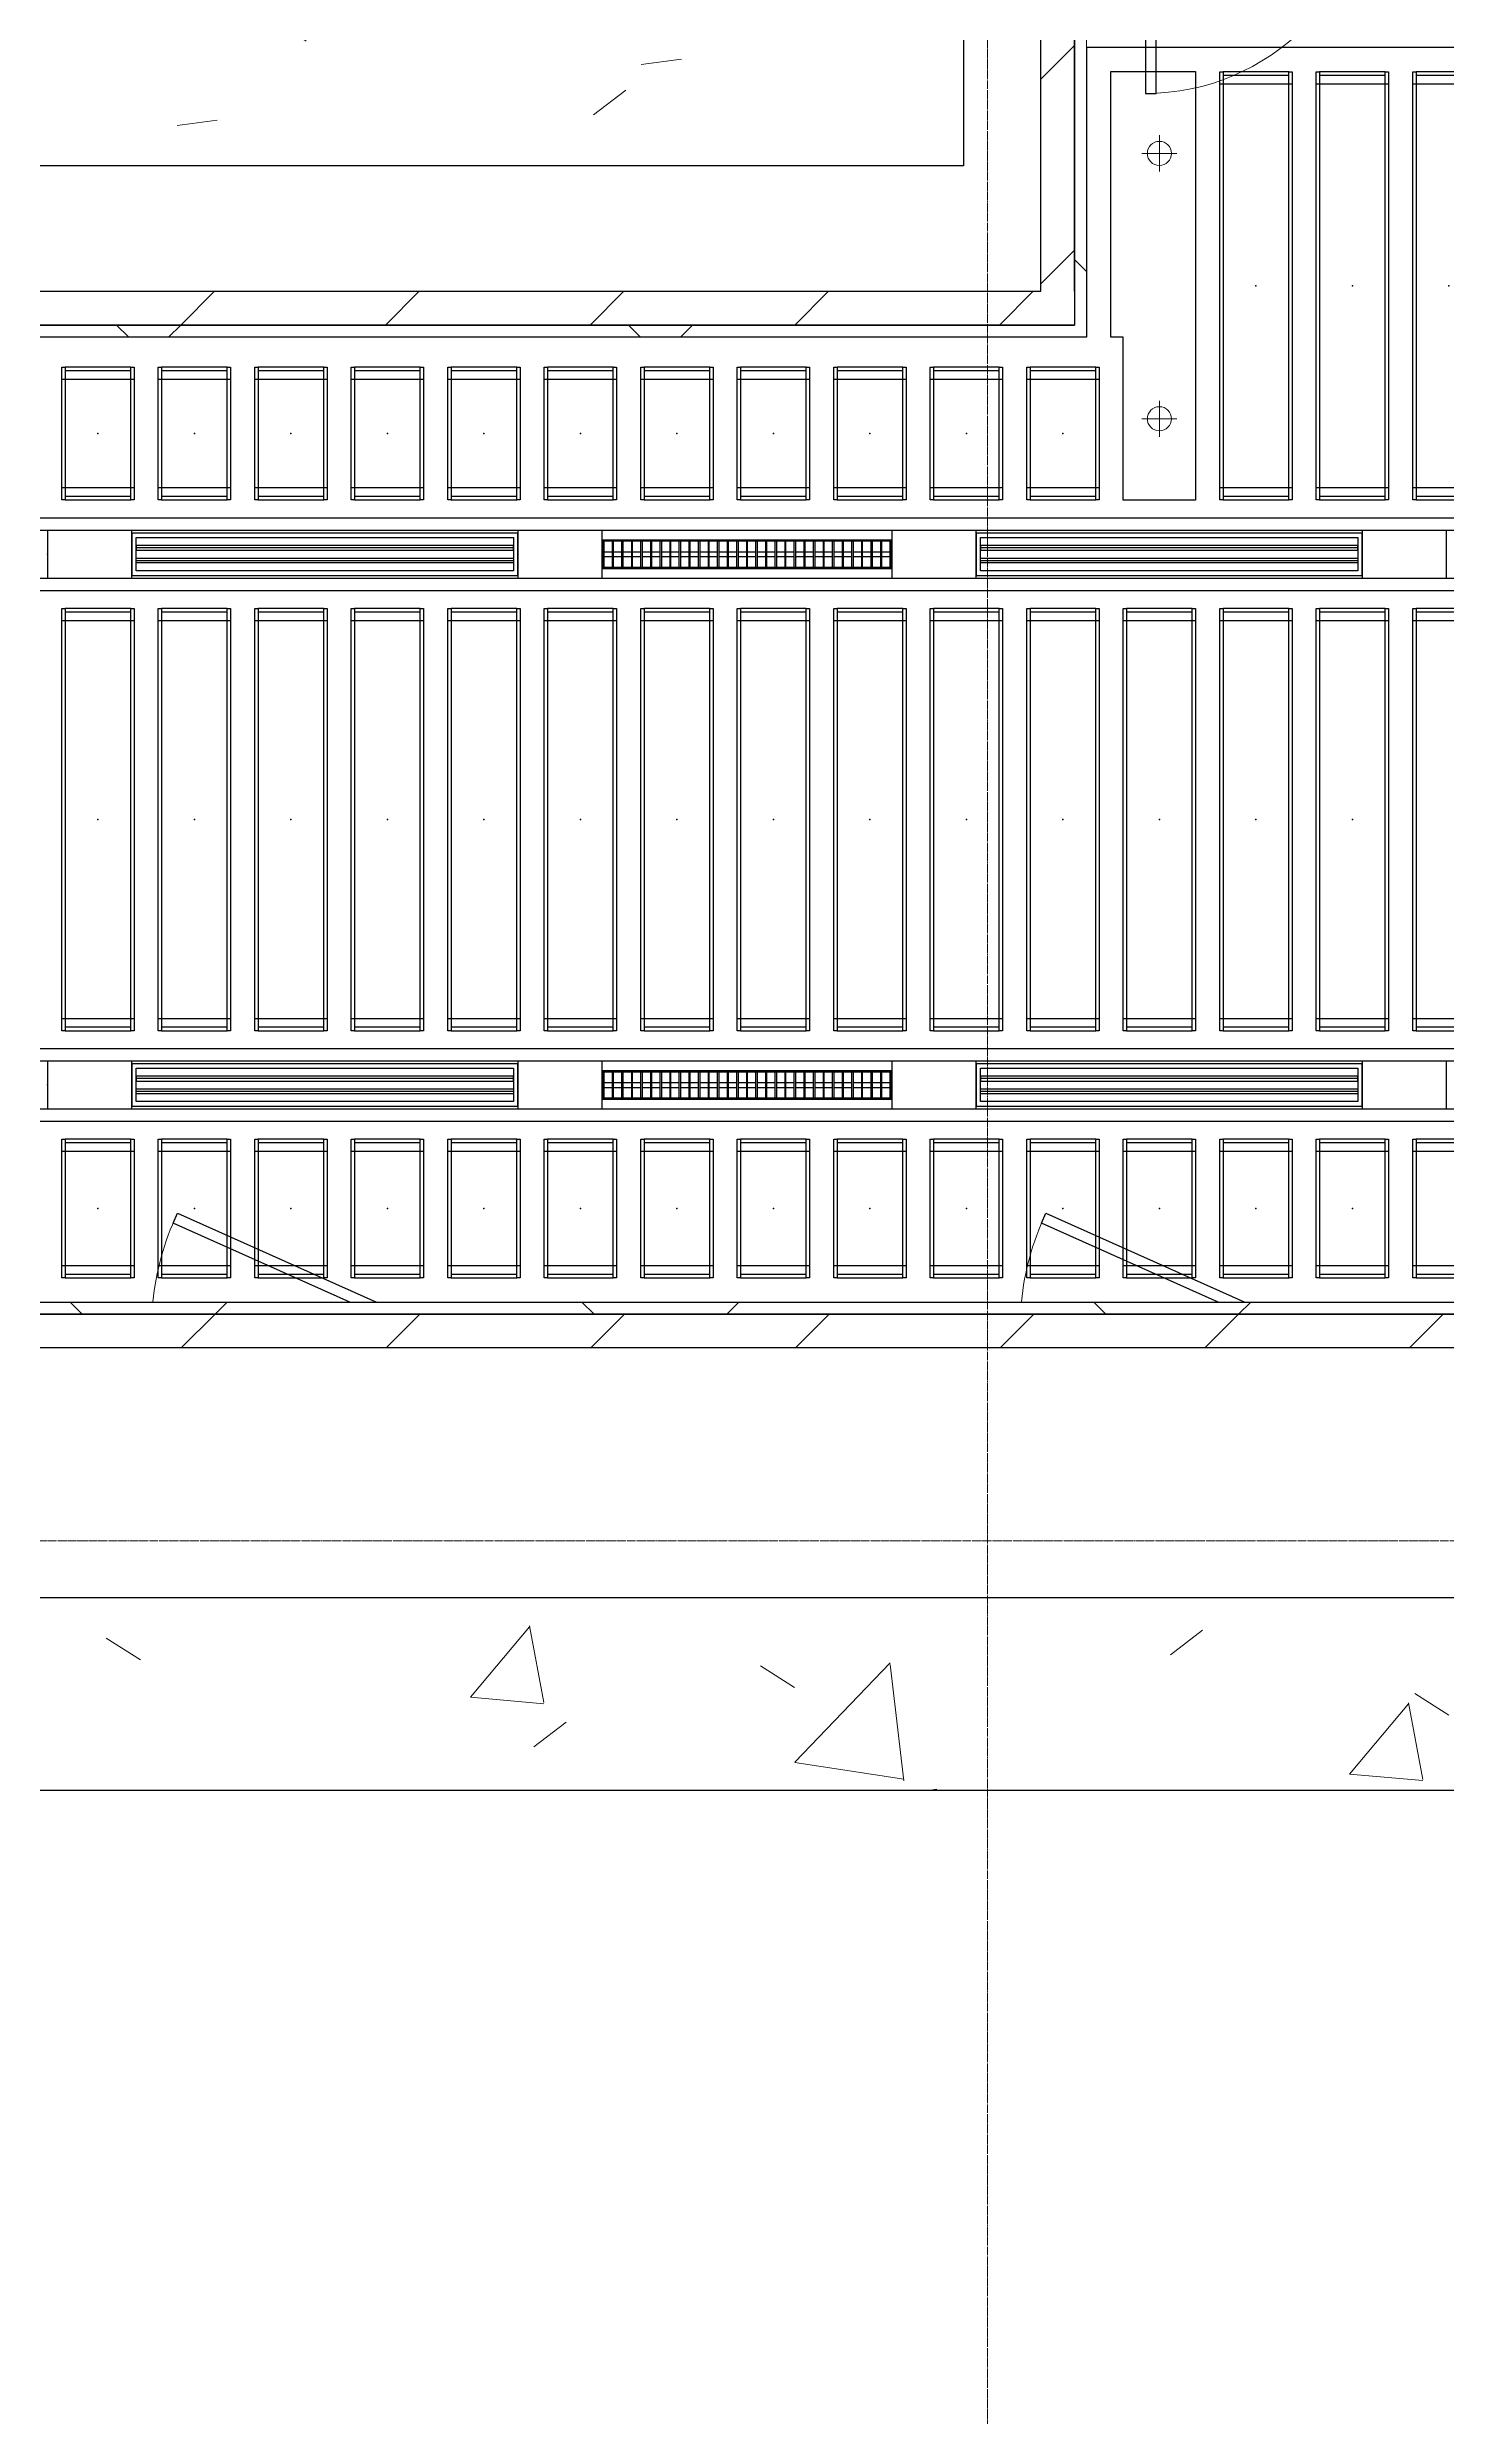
# Model space of a CAD drawing. Header units: millimetres. Extents: x -962357 to -591933, y -35273 to 59420.
# Drawn here: x -636812 to -631013, y -50 to 9771 of the extents above; entities that cross this region are included whole.
import ezdxf
from ezdxf.enums import TextEntityAlignment as Align

# ---------------------------------------------------------------- set-up
doc = ezdxf.new("R2010")
doc.units = ezdxf.units.MM
doc.linetypes.add('DPA_Grid _ Level 100', pattern=[10, 5.5, -1.6, 1.3, -1.6])
for name, color, linetype in [('000 - WIPEOUT', 250, 'Continuous'), ('001 - ASCESSORIES', 251, 'Continuous'), ('A04_TUBE SERIES', 2, 'Continuous'), ('A11_ALU.SOLID SHEET', 2, 'Continuous')]:
    doc.layers.add(name, color=color, linetype=linetype)
for name, color, linetype, lineweight in [('008 - LIGHTING', 1, 'Continuous', 9), ('A-DETL-GENF', 2, 'Continuous', 9), ('A-DOOR', 3, 'Continuous', 25), ('A-DOOR-E', 2, 'Continuous', 25), ('A-DOOR-FRAM', 3, 'Continuous', 9), ('A-DOOR-OPNG', 2, 'Continuous', 9), ('A-WALL', 5, 'Continuous', 9), ('A-WALL-FNSH', 2, 'Continuous', 9), ('A-WALL-PATT', 1, 'Continuous', 9), ('E-LITE-EQPM', 2, 'Continuous', 9), ('S-GRID', 251, 'Continuous', 9), ('WALL-E', 2, 'Continuous', 9)]:
    doc.layers.add(name, color=color, linetype=linetype, lineweight=lineweight)
pattern_1 = [(50, (2.4, 1), (3643.682, -318.781), [381, -4191]), (355, (2.4, 1), (-704.856, 3821.136), [304.8, -3352.8]), (100.451, (306, -25.6), (2938.852, 3502.332), [323.8, -3561.8]), (46.184, (2.4, 1017), (5421.58, -840.856), [571.5, -6286.5]), (96.636, (454, 947), (4748.05, 4948.55), [485.7, -5342.7]), (351.184, (2.4, 1017), (4748.1, 4948.506), [457.2, -5029.2]), (21, (510.4, 763), (3032.288, -2045.304), [381, -4191]), (326, (510.4, 763), (1236.042, 3683.762), [304.8, -3352.8]), (71.451, (763, 592.5), (4268.343, 1638.425), [323.8, -3561.8]), (37.5, (2.4, 1), (61.772, 1691.1008), [167.64, -3144.52, 167.64, -3235.96, -3365.5]), (37.5, (2.4, 1), (61.772, 1691.1008), [-6715.76, 167.64, -3197.86]), (7.5, (2.4, 1), (1336.393, 2003.6115), [167.64, -1772.92, 167.64, -3068.32, -1282.7]), (7.5, (2.4, 1), (1336.393, 2003.6115), [-5176.52, 167.64, -1115.06]), (327.5, (-1130.5, 1), (2711.8178, -114.5786), [167.64, -1102.36, 167.64, -3794.76, -5257.8]), (327.5, (-1130.5, 1), (2711.8178, -114.5786), [-5232.4, 167.64, -5090.16]), (317.5, (-1638.5, 1), (2962.586, 508.5334), [167.64, -1483.36, 167.64, -2463.8, -3733.8]), (317.5, (-1638.5, 1), (2962.586, 508.5334), [-4282.44, 167.64, -3566.16])]
pattern_2 = [(45, (2.4, 1), (-424.26407, 424.26407), [])]
pattern_3 = [(45, (2.4, 1), (-1060.66, 1060.66), []), (135, (2.4, 1), (-1060.66, -1060.66), [])]

# ---------------------------------------------------------------- blocks, each defined once
blk = doc.blocks.new('DPA_DR-SG-SW - D1_1000x2150 mm-18914715-4130-01 MULTI-PURPOSE LEVEL - REFLECTED CEILING PLAN')
at = {"layer": 'A-DOOR'}
for p, q in [((422, 1036.35), (422, 106.35)), ((465, 1036.35), (422, 1036.35)), ((465, 106.35), (465, 1036.35)), ((422, 106.35), (465, 106.35))]:
    blk.add_line(p, q, dxfattribs=at)
at = {"layer": 'A-DOOR-E', "lineweight": 9}
blk.add_arc((465, 106.35), 930, 90, 180, dxfattribs=at)
at = {"layer": 'A-DOOR-FRAM'}
for p, q in [((-500, 6.35), (-500, 106.35)), ((-465, 106.35), (-500, 106.35)), ((-500, 106.35), (500, 106.35)), ((-500, 6.35), (-500, 106.35)), ((465, 106.35), (-465, 106.35)), ((-465, 63.35), (-465, 106.35)), ((-465, 106.35), (-465, 63.35)), ((465, 63.35), (465, 106.35)), ((465, 106.35), (500, 106.35)), ((465, 63.35), (465, 106.35)), ((500, 106.35), (500, 6.35)), ((500, 106.35), (500, 6.35)), ((500, 6.35), (-500, 6.35)), ((-500, 6.35), (-450, 6.35)), ((-450, 63.35), (-465, 63.35)), ((-465, 63.35), (465, 63.35)), ((450, 63.35), (-450, 63.35)), ((-450, 63.35), (-450, 6.35)), ((-450, 63.35), (-450, 6.35)), ((-450, 6.35), (450, 6.35)), ((450, 6.35), (450, 63.35)), ((450, 63.35), (465, 63.35)), ((450, 6.35), (450, 63.35)), ((500, 6.35), (450, 6.35))]:
    blk.add_line(p, q, dxfattribs=at)
blk = doc.blocks.new('DPA_AC-SG-PI - A1_1200x1300 mm-V1-4130-01 MULTI-PURPOSE LEVEL - REFLECTED CEILING PLAN')
at = {"layer": 'A-DOOR-E'}
for p, q in [((493.3, -488.4), (-331.3, -120)), ((-221, -120), (511.6, -447.3)), ((511.6, -447.3), (493.3, -488.4))]:
    blk.add_line(p, q, dxfattribs=at)
at = {"layer": 'A-DOOR-OPNG'}
blk.add_arc((-500, -14.8), 1100, 334.74419, 354.4759, dxfattribs=at)
blk = doc.blocks.new('LGF_DL_SAA_LowPower_DL1a - LGF_DL_SAA_LowPower_DL1a-8832329-4130-01 MULTI-PURPOSE LEVEL - REFLECTED CEILING PLAN')
at = {"layer": 'A-DETL-GENF'}
for p, q in [((72.5, 0), (-72.5, 0)), ((0, 75), (0, -75))]:
    blk.add_line(p, q, dxfattribs=at)
blk.add_circle((0, 0), 50, dxfattribs=at)
blk = doc.blocks.new('C-1-PP19-AR-4130-01-B_20250829-225100_EXLIGHT')
at = {"layer": 'E-LITE-EQPM', "extrusion": (0, 0, -1), "rotation": 180}
for p in [(-112477, 5751.5), (-112477, 4651.5)]:
    blk.add_blockref('LGF_DL_SAA_LowPower_DL1a - LGF_DL_SAA_LowPower_DL1a-8832329-4130-01 MULTI-PURPOSE LEVEL - REFLECTED CEILING PLAN', p, dxfattribs=at)
blk = doc.blocks.new('*U742')
blk.add_point((0, 0))
at = {"layer": 'Defpoints', "color": 250}
blk.add_text('AL.SHEET-HAT-TYPE-C', height=7, rotation=270, dxfattribs=at).set_placement((15, 0), align=Align.BOTTOM_CENTER)
blk.add_wipeout([(0, -100), (350, -100), (350, 100), (0, 100)]).dxf.layer = '000 - WIPEOUT'
at = {"layer": 'A11_ALU.SOLID SHEET', "color": 0}
blk.add_lwpolyline([(0, -100), (350, -100), (350, 100), (0, 100)], close=True, dxfattribs=at)
blk = doc.blocks.new('*U570')
at = {"color": 1}
blk.add_wipeout([(600, -60), (-600, -60), (-600, 60), (600, 60)], dxfattribs=at).dxf.layer = '000 - WIPEOUT'
at = {"layer": '001 - ASCESSORIES', "color": 0}
blk.add_lwpolyline([(600, -60), (-600, -60), (-600, 60), (600, 60)], close=True, dxfattribs=at)
at = {"layer": '001 - ASCESSORIES'}
for points in [[(-593.5, -55), (-598.5, -55), (-598.5, 55), (-593.5, 55)], [(595, -55), (-595, -55), (-595, 55), (595, 55)], [(-558.8, -55), (-553.8, -55), (-553.8, 55), (-558.8, 55)], [(-514, -55), (-519, -55), (-519, 55), (-514, 55)], [(-479.3, -55), (-474.3, -55), (-474.3, 55), (-479.3, 55)], [(-434.6, -55), (-439.6, -55), (-439.6, 55), (-434.6, 55)], [(-399.8, -55), (-394.8, -55), (-394.8, 55), (-399.8, 55)], [(-355.1, -55), (-360.1, -55), (-360.1, 55), (-355.1, 55)], [(-320.4, -55), (-315.4, -55), (-315.4, 55), (-320.4, 55)], [(-275.6, -55), (-280.6, -55), (-280.6, 55), (-275.6, 55)], [(-240.9, -55), (-235.9, -55), (-235.9, 55), (-240.9, 55)], [(-196.2, -55), (-201.2, -55), (-201.2, 55), (-196.2, 55)], [(-161.4, -55), (-156.4, -55), (-156.4, 55), (-161.4, 55)], [(-116.7, -55), (-121.7, -55), (-121.7, 55), (-116.7, 55)], [(-82, -55), (-77, -55), (-77, 55), (-82, 55)], [(-37.2, -55), (-42.2, -55), (-42.2, 55), (-37.2, 55)], [(-2.5, -55), (2.5, -55), (2.5, 55), (-2.5, 55)], [(42.2, -55), (37.2, -55), (37.2, 55), (42.2, 55)], [(77, -55), (82, -55), (82, 55), (77, 55)], [(121.7, -55), (116.7, -55), (116.7, 55), (121.7, 55)], [(156.4, -55), (161.4, -55), (161.4, 55), (156.4, 55)], [(201.2, -55), (196.2, -55), (196.2, 55), (201.2, 55)], [(235.9, -55), (240.9, -55), (240.9, 55), (235.9, 55)], [(280.6, -55), (275.6, -55), (275.6, 55), (280.6, 55)], [(315.4, -55), (320.4, -55), (320.4, 55), (315.4, 55)], [(360.1, -55), (355.1, -55), (355.1, 55), (360.1, 55)], [(394.8, -55), (399.8, -55), (399.8, 55), (394.8, 55)], [(439.6, -55), (434.6, -55), (434.6, 55), (439.6, 55)], [(474.3, -55), (479.3, -55), (479.3, 55), (474.3, 55)], [(519, -55), (514, -55), (514, 55), (519, 55)], [(553.8, -55), (558.8, -55), (558.8, 55), (553.8, 55)], [(598.5, -55), (593.5, -55), (593.5, 55), (598.5, 55)]]:
    blk.add_lwpolyline(points, close=True, dxfattribs=at)
for points in [[(-593.5, 10), (-558.8, 10)], [(-553.8, 10), (-519, 10)], [(-514, 10), (-479.3, 10)], [(-474.3, 10), (-439.6, 10)], [(-434.6, 10), (-399.8, 10)], [(-394.8, 10), (-360.1, 10)], [(-355.1, 10), (-320.4, 10)], [(-315.4, 10), (-280.6, 10)], [(-275.6, 10), (-240.9, 10)], [(-235.9, 10), (-201.2, 10)], [(-196.2, 10), (-161.4, 10)], [(-156.4, 10), (-121.7, 10)], [(-116.7, 10), (-82, 10)], [(-77, 10), (-42.2, 10)], [(-37.2, 10), (-2.5, 10)], [(2.5, 10), (37.2, 10)], [(42.2, 10), (77, 10)], [(82, 10), (116.7, 10)], [(121.7, 10), (156.4, 10)], [(161.4, 10), (196.2, 10)], [(201.2, 10), (235.9, 10)], [(240.9, 10), (275.6, 10)], [(280.6, 10), (315.4, 10)], [(320.4, 10), (355.1, 10)], [(360.1, 10), (394.8, 10)], [(399.8, 10), (434.6, 10)], [(439.6, 10), (474.3, 10)], [(479.3, 10), (514, 10)], [(519, 10), (553.8, 10)], [(558.8, 10), (593.5, 10)], [(-593.5, -10), (-558.8, -10)], [(-553.8, -10), (-519, -10)], [(-514, -10), (-479.3, -10)], [(-474.3, -10), (-439.6, -10)], [(-434.6, -10), (-399.8, -10)], [(-394.8, -10), (-360.1, -10)], [(-355.1, -10), (-320.4, -10)], [(-315.4, -10), (-280.6, -10)], [(-275.6, -10), (-240.9, -10)], [(-235.9, -10), (-201.2, -10)], [(-196.2, -10), (-161.4, -10)], [(-156.4, -10), (-121.7, -10)], [(-116.7, -10), (-82, -10)], [(-77, -10), (-42.2, -10)], [(-37.2, -10), (-2.5, -10)], [(2.5, -10), (37.2, -10)], [(42.2, -10), (77, -10)], [(82, -10), (116.7, -10)], [(121.7, -10), (156.4, -10)], [(161.4, -10), (196.2, -10)], [(201.2, -10), (235.9, -10)], [(240.9, -10), (275.6, -10)], [(280.6, -10), (315.4, -10)], [(320.4, -10), (355.1, -10)], [(360.1, -10), (394.8, -10)], [(399.8, -10), (434.6, -10)], [(439.6, -10), (474.3, -10)], [(479.3, -10), (514, -10)], [(519, -10), (553.8, -10)], [(558.8, -10), (593.5, -10)]]:
    blk.add_lwpolyline(points, dxfattribs=at)
blk = doc.blocks.new('*U526')
at = {"layer": '001 - ASCESSORIES', "color": 0, "linetype": 'ByBlock'}
blk.add_lwpolyline([(800, 87.5), (-800, 87.5), (-800, -87.5), (800, -87.5)], close=True, dxfattribs=at)
at = {"layer": '001 - ASCESSORIES', "linetype": 'ByBlock'}
for points in [[(-781.5, 69), (781.5, 69), (781.5, -69), (-781.5, -69)], [(781.5, 36.3), (-781.5, 36.3), (-781.5, 16.3), (781.5, 16.3)], [(-781.5, -16.3), (781.5, -16.3), (781.5, -36.3), (-781.5, -36.3)]]:
    blk.add_lwpolyline(points, close=True, dxfattribs=at)
for points in [[(781.5, 26.3), (-781.5, 26.3)], [(-781.5, -26.3), (781.5, -26.3)]]:
    blk.add_lwpolyline(points, dxfattribs=at)
blk = doc.blocks.new('*U728')
blk.add_wipeout([(-25, 0), (25, 0), (25, 12916), (-25, 12916)]).dxf.layer = '000 - WIPEOUT'
at = {"layer": 'A04_TUBE SERIES', "color": 0}
blk.add_lwpolyline([(-25, 0), (25, 0), (25, 12916), (-25, 12916)], close=True, dxfattribs=at)
at = {"layer": 'Defpoints', "color": 250, "flags": 1}
blk.add_attdef('EXTR.OVL-LENGTH_', (-33.1, -9), '', height=5, dxfattribs=at)
blk = doc.blocks.new('*U736')
blk.add_wipeout([(-25, 0), (25, 0), (25, 12916), (-25, 12916)]).dxf.layer = '000 - WIPEOUT'
at = {"layer": 'A04_TUBE SERIES', "color": 0}
blk.add_lwpolyline([(-25, 0), (25, 0), (25, 12916), (-25, 12916)], close=True, dxfattribs=at)
at = {"layer": 'Defpoints', "color": 250, "flags": 1}
blk.add_attdef('EXTR.OVL-LENGTH_', (-33.1, -9), '', height=5, dxfattribs=at)
blk = doc.blocks.new('*U589')
for p, q in [((-825.3, 4050), (-825.3, 4350)), ((825, 4350), (825, 4050)), ((-825.3, 3650), (-825.3, 3950)), ((825, 3950), (825, 3650)), ((-825.3, 3250), (-825.3, 3550)), ((825, 3550), (825, 3250)), ((-825.3, 2850), (-825.3, 3150)), ((825, 3150), (825, 2850)), ((-825.3, 2450), (-825.3, 2750)), ((825, 2750), (825, 2450)), ((-825.3, 2050), (-825.3, 2350)), ((825, 2350), (825, 2050)), ((-825.3, 1650), (-825.3, 1950)), ((825, 1950), (825, 1650)), ((-825.3, 1250), (-825.3, 1550)), ((825, 1550), (825, 1250)), ((-825.3, 850), (-825.3, 1150)), ((825, 1150), (825, 850)), ((-825.3, 450), (-825.3, 750)), ((825, 750), (825, 450)), ((-825.3, 50), (-825.3, 350)), ((825, 350), (825, 50)), ((-825.3, -350), (-825.3, -50)), ((825, -50), (825, -350)), ((-825.3, -750), (-825.3, -450)), ((825, -450), (825, -750)), ((-825.3, -1150), (-825.3, -850)), ((825, -850), (825, -1150)), ((-825.3, -1550), (-825.3, -1250)), ((825, -1250), (825, -1550))]:
    blk.add_line(p, q)
for p in [(0, 4200), (0, 3800), (0, 3400), (0, 3000), (0, 2600), (0, 2200), (0, 1800), (0, 1400), (0, 1000), (0, 600), (0, 200), (0, -200), (0, -600), (0, -1000)]:
    blk.add_point(p)
at = {"layer": 'A11_ALU.SOLID SHEET', "color": 0}
for points in [[(-875, 4350), (875, 4350), (875, 4336), (-875, 4336)], [(-875, 4064), (-861, 4064), (-861, 4336), (-875, 4336)], [(875, 4336), (861, 4336), (861, 4064), (875, 4064)], [(-875, 4064), (875, 4064), (875, 4050), (-875, 4050)], [(-875, 3950), (875, 3950), (875, 3936), (-875, 3936)], [(-875, 3664), (-861, 3664), (-861, 3936), (-875, 3936)], [(875, 3936), (861, 3936), (861, 3664), (875, 3664)], [(-875, 3664), (875, 3664), (875, 3650), (-875, 3650)], [(-875, 3550), (875, 3550), (875, 3536), (-875, 3536)], [(-875, 3264), (-861, 3264), (-861, 3536), (-875, 3536)], [(875, 3536), (861, 3536), (861, 3264), (875, 3264)], [(-875, 3264), (875, 3264), (875, 3250), (-875, 3250)], [(-875, 3150), (875, 3150), (875, 3136), (-875, 3136)], [(-875, 2864), (-861, 2864), (-861, 3136), (-875, 3136)], [(875, 3136), (861, 3136), (861, 2864), (875, 2864)], [(-875, 2864), (875, 2864), (875, 2850), (-875, 2850)], [(-875, 2750), (875, 2750), (875, 2736), (-875, 2736)], [(-875, 2464), (-861, 2464), (-861, 2736), (-875, 2736)], [(875, 2736), (861, 2736), (861, 2464), (875, 2464)], [(-875, 2464), (875, 2464), (875, 2450), (-875, 2450)], [(-875, 2350), (875, 2350), (875, 2336), (-875, 2336)], [(-875, 2064), (-861, 2064), (-861, 2336), (-875, 2336)], [(875, 2336), (861, 2336), (861, 2064), (875, 2064)], [(-875, 2064), (875, 2064), (875, 2050), (-875, 2050)], [(-875, 1950), (875, 1950), (875, 1936), (-875, 1936)], [(-875, 1664), (-861, 1664), (-861, 1936), (-875, 1936)], [(875, 1936), (861, 1936), (861, 1664), (875, 1664)], [(-875, 1664), (875, 1664), (875, 1650), (-875, 1650)], [(-875, 1550), (875, 1550), (875, 1536), (-875, 1536)], [(-875, 1264), (-861, 1264), (-861, 1536), (-875, 1536)], [(875, 1536), (861, 1536), (861, 1264), (875, 1264)], [(-875, 1264), (875, 1264), (875, 1250), (-875, 1250)], [(-875, 1150), (875, 1150), (875, 1136), (-875, 1136)], [(-875, 864), (-861, 864), (-861, 1136), (-875, 1136)], [(875, 1136), (861, 1136), (861, 864), (875, 864)], [(-875, 864), (875, 864), (875, 850), (-875, 850)], [(-875, 750), (875, 750), (875, 736), (-875, 736)], [(-875, 464), (-861, 464), (-861, 736), (-875, 736)], [(875, 736), (861, 736), (861, 464), (875, 464)], [(-875, 464), (875, 464), (875, 450), (-875, 450)], [(-875, 350), (875, 350), (875, 336), (-875, 336)], [(-875, 64), (-861, 64), (-861, 336), (-875, 336)], [(875, 336), (861, 336), (861, 64), (875, 64)], [(-875, 64), (875, 64), (875, 50), (-875, 50)], [(-875, -50), (875, -50), (875, -64), (-875, -64)], [(-875, -336), (-861, -336), (-861, -64), (-875, -64)], [(875, -64), (861, -64), (861, -336), (875, -336)], [(-875, -336), (875, -336), (875, -350), (-875, -350)], [(-875, -450), (875, -450), (875, -464), (-875, -464)], [(-875, -736), (-861, -736), (-861, -464), (-875, -464)], [(875, -464), (861, -464), (861, -736), (875, -736)], [(-875, -736), (875, -736), (875, -750), (-875, -750)], [(-875, -850), (875, -850), (875, -864), (-875, -864)], [(-875, -1136), (-861, -1136), (-861, -864), (-875, -864)], [(875, -864), (861, -864), (861, -1136), (875, -1136)], [(-875, -1136), (875, -1136), (875, -1150), (-875, -1150)], [(-875, -1250), (875, -1250), (875, -1264), (-875, -1264)], [(-875, -1536), (-861, -1536), (-861, -1264), (-875, -1264)], [(875, -1264), (861, -1264), (861, -1536), (875, -1536)]]:
    blk.add_lwpolyline(points, close=True, dxfattribs=at)
blk = doc.blocks.new('*U626')
for p, q in [((-837.8, 2450), (-837.8, 2750)), ((837.5, 2750), (837.5, 2450)), ((-837.8, 2050), (-837.8, 2350)), ((837.5, 2350), (837.5, 2050)), ((-837.8, 1650), (-837.8, 1950)), ((837.5, 1950), (837.5, 1650)), ((-837.8, 1250), (-837.8, 1550)), ((837.5, 1550), (837.5, 1250)), ((-837.8, 850), (-837.8, 1150)), ((837.5, 1150), (837.5, 850)), ((-837.8, 450), (-837.8, 750)), ((837.5, 750), (837.5, 450)), ((-837.8, 50), (-837.8, 350)), ((837.5, 350), (837.5, 50)), ((-837.8, -350), (-837.8, -50)), ((837.5, -50), (837.5, -350)), ((-837.8, -750), (-837.8, -450)), ((837.5, -450), (837.5, -750)), ((-837.8, -1150), (-837.8, -850)), ((837.5, -850), (837.5, -1150)), ((-837.8, -1550), (-837.8, -1250)), ((837.5, -1250), (837.5, -1550)), ((-837.8, -1950), (-837.8, -1650)), ((837.5, -1650), (837.5, -1950)), ((-837.8, -2350), (-837.8, -2050)), ((837.5, -2050), (837.5, -2350)), ((-837.8, -2750), (-837.8, -2450)), ((837.5, -2450), (837.5, -2750))]:
    blk.add_line(p, q)
for p in [(0, 2600), (0, 2200), (0, 1800), (0, 1400), (0, 1000), (0, 600), (0, 200), (0, -200), (0, -600), (0, -1000), (0, -1400), (0, -1800), (0, -2200), (0, -2600)]:
    blk.add_point(p)
at = {"layer": 'A11_ALU.SOLID SHEET', "color": 0}
for points in [[(-887.5, 2750), (887.5, 2750), (887.5, 2736), (-887.5, 2736)], [(-887.5, 2464), (-873.5, 2464), (-873.5, 2736), (-887.5, 2736)], [(887.5, 2736), (873.5, 2736), (873.5, 2464), (887.5, 2464)], [(-887.5, 2464), (887.5, 2464), (887.5, 2450), (-887.5, 2450)], [(-887.5, 2350), (887.5, 2350), (887.5, 2336), (-887.5, 2336)], [(-887.5, 2064), (-873.5, 2064), (-873.5, 2336), (-887.5, 2336)], [(887.5, 2336), (873.5, 2336), (873.5, 2064), (887.5, 2064)], [(-887.5, 2064), (887.5, 2064), (887.5, 2050), (-887.5, 2050)], [(-887.5, 1950), (887.5, 1950), (887.5, 1936), (-887.5, 1936)], [(-887.5, 1664), (-873.5, 1664), (-873.5, 1936), (-887.5, 1936)], [(887.5, 1936), (873.5, 1936), (873.5, 1664), (887.5, 1664)], [(-887.5, 1664), (887.5, 1664), (887.5, 1650), (-887.5, 1650)], [(-887.5, 1550), (887.5, 1550), (887.5, 1536), (-887.5, 1536)], [(-887.5, 1264), (-873.5, 1264), (-873.5, 1536), (-887.5, 1536)], [(887.5, 1536), (873.5, 1536), (873.5, 1264), (887.5, 1264)], [(-887.5, 1264), (887.5, 1264), (887.5, 1250), (-887.5, 1250)], [(-887.5, 1150), (887.5, 1150), (887.5, 1136), (-887.5, 1136)], [(-887.5, 864), (-873.5, 864), (-873.5, 1136), (-887.5, 1136)], [(887.5, 1136), (873.5, 1136), (873.5, 864), (887.5, 864)], [(-887.5, 864), (887.5, 864), (887.5, 850), (-887.5, 850)], [(-887.5, 750), (887.5, 750), (887.5, 736), (-887.5, 736)], [(-887.5, 464), (-873.5, 464), (-873.5, 736), (-887.5, 736)], [(887.5, 736), (873.5, 736), (873.5, 464), (887.5, 464)], [(-887.5, 464), (887.5, 464), (887.5, 450), (-887.5, 450)], [(-887.5, 350), (887.5, 350), (887.5, 336), (-887.5, 336)], [(-887.5, 64), (-873.5, 64), (-873.5, 336), (-887.5, 336)], [(887.5, 336), (873.5, 336), (873.5, 64), (887.5, 64)], [(-887.5, 64), (887.5, 64), (887.5, 50), (-887.5, 50)], [(-887.5, -50), (887.5, -50), (887.5, -64), (-887.5, -64)], [(-887.5, -336), (-873.5, -336), (-873.5, -64), (-887.5, -64)], [(887.5, -64), (873.5, -64), (873.5, -336), (887.5, -336)], [(-887.5, -336), (887.5, -336), (887.5, -350), (-887.5, -350)], [(-887.5, -450), (887.5, -450), (887.5, -464), (-887.5, -464)], [(-887.5, -736), (-873.5, -736), (-873.5, -464), (-887.5, -464)], [(887.5, -464), (873.5, -464), (873.5, -736), (887.5, -736)], [(-887.5, -736), (887.5, -736), (887.5, -750), (-887.5, -750)], [(-887.5, -850), (887.5, -850), (887.5, -864), (-887.5, -864)], [(-887.5, -1136), (-873.5, -1136), (-873.5, -864), (-887.5, -864)], [(887.5, -864), (873.5, -864), (873.5, -1136), (887.5, -1136)], [(-887.5, -1136), (887.5, -1136), (887.5, -1150), (-887.5, -1150)], [(-887.5, -1250), (887.5, -1250), (887.5, -1264), (-887.5, -1264)], [(-887.5, -1536), (-873.5, -1536), (-873.5, -1264), (-887.5, -1264)], [(887.5, -1264), (873.5, -1264), (873.5, -1536), (887.5, -1536)], [(-887.5, -1536), (887.5, -1536), (887.5, -1550), (-887.5, -1550)], [(-887.5, -1650), (887.5, -1650), (887.5, -1664), (-887.5, -1664)], [(-887.5, -1936), (-873.5, -1936), (-873.5, -1664), (-887.5, -1664)], [(887.5, -1664), (873.5, -1664), (873.5, -1936), (887.5, -1936)], [(-887.5, -1936), (887.5, -1936), (887.5, -1950), (-887.5, -1950)], [(-887.5, -2050), (887.5, -2050), (887.5, -2064), (-887.5, -2064)], [(-887.5, -2336), (-873.5, -2336), (-873.5, -2064), (-887.5, -2064)], [(887.5, -2064), (873.5, -2064), (873.5, -2336), (887.5, -2336)], [(-887.5, -2336), (887.5, -2336), (887.5, -2350), (-887.5, -2350)], [(-887.5, -2450), (887.5, -2450), (887.5, -2464), (-887.5, -2464)], [(-887.5, -2736), (-873.5, -2736), (-873.5, -2464), (-887.5, -2464)], [(887.5, -2464), (873.5, -2464), (873.5, -2736), (887.5, -2736)], [(-887.5, -2736), (887.5, -2736), (887.5, -2750), (-887.5, -2750)]]:
    blk.add_lwpolyline(points, close=True, dxfattribs=at)
blk = doc.blocks.new('*U627')
for p, q in [((-237.8, 4050), (-237.8, 4350)), ((237.5, 4350), (237.5, 4050)), ((-237.8, 3650), (-237.8, 3950)), ((237.5, 3950), (237.5, 3650)), ((-237.8, 3250), (-237.8, 3550)), ((237.5, 3550), (237.5, 3250)), ((-237.8, 2850), (-237.8, 3150)), ((237.5, 3150), (237.5, 2850)), ((-237.8, 2450), (-237.8, 2750)), ((237.5, 2750), (237.5, 2450)), ((-237.8, 2050), (-237.8, 2350)), ((237.5, 2350), (237.5, 2050)), ((-237.8, 1650), (-237.8, 1950)), ((237.5, 1950), (237.5, 1650)), ((-237.8, 1250), (-237.8, 1550)), ((237.5, 1550), (237.5, 1250)), ((-237.8, 850), (-237.8, 1150)), ((237.5, 1150), (237.5, 850)), ((-237.8, 450), (-237.8, 750)), ((237.5, 750), (237.5, 450)), ((-237.8, 50), (-237.8, 350)), ((237.5, 350), (237.5, 50)), ((-237.8, -350), (-237.8, -50)), ((237.5, -50), (237.5, -350)), ((-237.8, -750), (-237.8, -450)), ((237.5, -450), (237.5, -750)), ((-237.8, -1150), (-237.8, -850)), ((237.5, -850), (237.5, -1150)), ((-237.8, -1550), (-237.8, -1250)), ((237.5, -1250), (237.5, -1550))]:
    blk.add_line(p, q)
for p in [(0, 4200), (0, 3800), (0, 3400), (0, 3000), (0, 2600), (0, 2200), (0, 1800), (0, 1400), (0, 1000), (0, 600), (0, 200), (0, -200), (0, -600), (0, -1000)]:
    blk.add_point(p)
at = {"layer": 'A11_ALU.SOLID SHEET', "color": 0}
for points in [[(-287.5, 4350), (287.5, 4350), (287.5, 4336), (-287.5, 4336)], [(-287.5, 4064), (-273.5, 4064), (-273.5, 4336), (-287.5, 4336)], [(287.5, 4336), (273.5, 4336), (273.5, 4064), (287.5, 4064)], [(-287.5, 4064), (287.5, 4064), (287.5, 4050), (-287.5, 4050)], [(-287.5, 3950), (287.5, 3950), (287.5, 3936), (-287.5, 3936)], [(-287.5, 3664), (-273.5, 3664), (-273.5, 3936), (-287.5, 3936)], [(287.5, 3936), (273.5, 3936), (273.5, 3664), (287.5, 3664)], [(-287.5, 3664), (287.5, 3664), (287.5, 3650), (-287.5, 3650)], [(-287.5, 3550), (287.5, 3550), (287.5, 3536), (-287.5, 3536)], [(-287.5, 3264), (-273.5, 3264), (-273.5, 3536), (-287.5, 3536)], [(287.5, 3536), (273.5, 3536), (273.5, 3264), (287.5, 3264)], [(-287.5, 3264), (287.5, 3264), (287.5, 3250), (-287.5, 3250)], [(-287.5, 3150), (287.5, 3150), (287.5, 3136), (-287.5, 3136)], [(-287.5, 2864), (-273.5, 2864), (-273.5, 3136), (-287.5, 3136)], [(287.5, 3136), (273.5, 3136), (273.5, 2864), (287.5, 2864)], [(-287.5, 2864), (287.5, 2864), (287.5, 2850), (-287.5, 2850)], [(-287.5, 2750), (287.5, 2750), (287.5, 2736), (-287.5, 2736)], [(-287.5, 2464), (-273.5, 2464), (-273.5, 2736), (-287.5, 2736)], [(287.5, 2736), (273.5, 2736), (273.5, 2464), (287.5, 2464)], [(-287.5, 2464), (287.5, 2464), (287.5, 2450), (-287.5, 2450)], [(-287.5, 2350), (287.5, 2350), (287.5, 2336), (-287.5, 2336)], [(-287.5, 2064), (-273.5, 2064), (-273.5, 2336), (-287.5, 2336)], [(287.5, 2336), (273.5, 2336), (273.5, 2064), (287.5, 2064)], [(-287.5, 2064), (287.5, 2064), (287.5, 2050), (-287.5, 2050)], [(-287.5, 1950), (287.5, 1950), (287.5, 1936), (-287.5, 1936)], [(-287.5, 1664), (-273.5, 1664), (-273.5, 1936), (-287.5, 1936)], [(287.5, 1936), (273.5, 1936), (273.5, 1664), (287.5, 1664)], [(-287.5, 1664), (287.5, 1664), (287.5, 1650), (-287.5, 1650)], [(-287.5, 1550), (287.5, 1550), (287.5, 1536), (-287.5, 1536)], [(-287.5, 1264), (-273.5, 1264), (-273.5, 1536), (-287.5, 1536)], [(287.5, 1536), (273.5, 1536), (273.5, 1264), (287.5, 1264)], [(-287.5, 1264), (287.5, 1264), (287.5, 1250), (-287.5, 1250)], [(-287.5, 1150), (287.5, 1150), (287.5, 1136), (-287.5, 1136)], [(-287.5, 864), (-273.5, 864), (-273.5, 1136), (-287.5, 1136)], [(287.5, 1136), (273.5, 1136), (273.5, 864), (287.5, 864)], [(-287.5, 864), (287.5, 864), (287.5, 850), (-287.5, 850)], [(-287.5, 750), (287.5, 750), (287.5, 736), (-287.5, 736)], [(-287.5, 464), (-273.5, 464), (-273.5, 736), (-287.5, 736)], [(287.5, 736), (273.5, 736), (273.5, 464), (287.5, 464)], [(-287.5, 464), (287.5, 464), (287.5, 450), (-287.5, 450)], [(-287.5, 350), (287.5, 350), (287.5, 336), (-287.5, 336)], [(-287.5, 64), (-273.5, 64), (-273.5, 336), (-287.5, 336)], [(287.5, 336), (273.5, 336), (273.5, 64), (287.5, 64)], [(-287.5, 64), (287.5, 64), (287.5, 50), (-287.5, 50)], [(-287.5, -50), (287.5, -50), (287.5, -64), (-287.5, -64)], [(-287.5, -336), (-273.5, -336), (-273.5, -64), (-287.5, -64)], [(287.5, -64), (273.5, -64), (273.5, -336), (287.5, -336)], [(-287.5, -336), (287.5, -336), (287.5, -350), (-287.5, -350)], [(-287.5, -450), (287.5, -450), (287.5, -464), (-287.5, -464)], [(-287.5, -736), (-273.5, -736), (-273.5, -464), (-287.5, -464)], [(287.5, -464), (273.5, -464), (273.5, -736), (287.5, -736)], [(-287.5, -736), (287.5, -736), (287.5, -750), (-287.5, -750)], [(-287.5, -850), (287.5, -850), (287.5, -864), (-287.5, -864)], [(-287.5, -1136), (-273.5, -1136), (-273.5, -864), (-287.5, -864)], [(287.5, -864), (273.5, -864), (273.5, -1136), (287.5, -1136)], [(-287.5, -1136), (287.5, -1136), (287.5, -1150), (-287.5, -1150)], [(-287.5, -1250), (287.5, -1250), (287.5, -1264), (-287.5, -1264)], [(-287.5, -1536), (-273.5, -1536), (-273.5, -1264), (-287.5, -1264)], [(287.5, -1264), (273.5, -1264), (273.5, -1536), (287.5, -1536)]]:
    blk.add_lwpolyline(points, close=True, dxfattribs=at)
blk = doc.blocks.new('*U628')
for p, q in [((-225.3, 2650), (-225.3, 2950)), ((225, 2950), (225, 2650)), ((-225.3, 2250), (-225.3, 2550)), ((225, 2550), (225, 2250)), ((-225.3, 1850), (-225.3, 2150)), ((225, 2150), (225, 1850)), ((-225.3, 1450), (-225.3, 1750)), ((225, 1750), (225, 1450)), ((-225.3, 1050), (-225.3, 1350)), ((225, 1350), (225, 1050)), ((-225.3, 650), (-225.3, 950)), ((225, 950), (225, 650)), ((-225.3, 250), (-225.3, 550)), ((225, 550), (225, 250)), ((-225.3, -150), (-225.3, 150)), ((225, 150), (225, -150)), ((-225.3, -550), (-225.3, -250)), ((225, -250), (225, -550)), ((-225.3, -950), (-225.3, -650)), ((225, -650), (225, -950)), ((-225.3, -1350), (-225.3, -1050)), ((225, -1050), (225, -1350)), ((-225.3, -1750), (-225.3, -1450)), ((225, -1450), (225, -1750)), ((-225.3, -2150), (-225.3, -1850)), ((225, -1850), (225, -2150)), ((-225.3, -2550), (-225.3, -2250)), ((225, -2250), (225, -2550)), ((-225.3, -2950), (-225.3, -2650)), ((225, -2650), (225, -2950))]:
    blk.add_line(p, q)
for p in [(0, 2800), (0, 2400), (0, 2000), (0, 1600), (0, 1200), (0, 800), (0, 400), (0, 0), (0, -400), (0, -800), (0, -1200), (0, -1600), (0, -2000), (0, -2400), (0, -2800)]:
    blk.add_point(p)
at = {"layer": 'A11_ALU.SOLID SHEET', "color": 0}
for points in [[(-275, 2950), (275, 2950), (275, 2936), (-275, 2936)], [(-275, 2664), (-261, 2664), (-261, 2936), (-275, 2936)], [(275, 2936), (261, 2936), (261, 2664), (275, 2664)], [(-275, 2664), (275, 2664), (275, 2650), (-275, 2650)], [(-275, 2550), (275, 2550), (275, 2536), (-275, 2536)], [(-275, 2264), (-261, 2264), (-261, 2536), (-275, 2536)], [(275, 2536), (261, 2536), (261, 2264), (275, 2264)], [(-275, 2264), (275, 2264), (275, 2250), (-275, 2250)], [(-275, 2150), (275, 2150), (275, 2136), (-275, 2136)], [(-275, 1864), (-261, 1864), (-261, 2136), (-275, 2136)], [(275, 2136), (261, 2136), (261, 1864), (275, 1864)], [(-275, 1864), (275, 1864), (275, 1850), (-275, 1850)], [(-275, 1750), (275, 1750), (275, 1736), (-275, 1736)], [(-275, 1464), (-261, 1464), (-261, 1736), (-275, 1736)], [(275, 1736), (261, 1736), (261, 1464), (275, 1464)], [(-275, 1464), (275, 1464), (275, 1450), (-275, 1450)], [(-275, 1350), (275, 1350), (275, 1336), (-275, 1336)], [(-275, 1064), (-261, 1064), (-261, 1336), (-275, 1336)], [(275, 1336), (261, 1336), (261, 1064), (275, 1064)], [(-275, 1064), (275, 1064), (275, 1050), (-275, 1050)], [(-275, 950), (275, 950), (275, 936), (-275, 936)], [(-275, 664), (-261, 664), (-261, 936), (-275, 936)], [(275, 936), (261, 936), (261, 664), (275, 664)], [(-275, 664), (275, 664), (275, 650), (-275, 650)], [(-275, 550), (275, 550), (275, 536), (-275, 536)], [(-275, 264), (-261, 264), (-261, 536), (-275, 536)], [(275, 536), (261, 536), (261, 264), (275, 264)], [(-275, 264), (275, 264), (275, 250), (-275, 250)], [(-275, 150), (275, 150), (275, 136), (-275, 136)], [(-275, -136), (-261, -136), (-261, 136), (-275, 136)], [(275, 136), (261, 136), (261, -136), (275, -136)], [(-275, -136), (275, -136), (275, -150), (-275, -150)], [(-275, -250), (275, -250), (275, -264), (-275, -264)], [(-275, -536), (-261, -536), (-261, -264), (-275, -264)], [(275, -264), (261, -264), (261, -536), (275, -536)], [(-275, -536), (275, -536), (275, -550), (-275, -550)], [(-275, -650), (275, -650), (275, -664), (-275, -664)], [(-275, -936), (-261, -936), (-261, -664), (-275, -664)], [(275, -664), (261, -664), (261, -936), (275, -936)], [(-275, -936), (275, -936), (275, -950), (-275, -950)], [(-275, -1050), (275, -1050), (275, -1064), (-275, -1064)], [(-275, -1336), (-261, -1336), (-261, -1064), (-275, -1064)], [(275, -1064), (261, -1064), (261, -1336), (275, -1336)], [(-275, -1336), (275, -1336), (275, -1350), (-275, -1350)], [(-275, -1450), (275, -1450), (275, -1464), (-275, -1464)], [(-275, -1736), (-261, -1736), (-261, -1464), (-275, -1464)], [(275, -1464), (261, -1464), (261, -1736), (275, -1736)], [(-275, -1736), (275, -1736), (275, -1750), (-275, -1750)], [(-275, -1850), (275, -1850), (275, -1864), (-275, -1864)], [(-275, -2136), (-261, -2136), (-261, -1864), (-275, -1864)], [(275, -1864), (261, -1864), (261, -2136), (275, -2136)], [(-275, -2136), (275, -2136), (275, -2150), (-275, -2150)], [(-275, -2250), (275, -2250), (275, -2264), (-275, -2264)], [(-275, -2536), (-261, -2536), (-261, -2264), (-275, -2264)], [(275, -2264), (261, -2264), (261, -2536), (275, -2536)], [(-275, -2536), (275, -2536), (275, -2550), (-275, -2550)], [(-275, -2650), (275, -2650), (275, -2664), (-275, -2664)], [(-275, -2936), (-261, -2936), (-261, -2664), (-275, -2664)], [(275, -2664), (261, -2664), (261, -2936), (275, -2936)], [(-275, -2936), (275, -2936), (275, -2950), (-275, -2950)]]:
    blk.add_lwpolyline(points, close=True, dxfattribs=at)
blk = doc.blocks.new('*U856')
blk.add_lwpolyline([(112175, 990), (118835, 990), (118835, 6191), (112175, 6191), (112175, 4990), (105719, 4990), (105719, 990)], close=True)
at = {"layer": 'A11_ALU.SOLID SHEET', "linetype": 'ByBlock'}
blk.add_lwpolyline([(112327, 4990), (112275, 4990), (112275, 6091), (112327, 6091), (112627, 6091), (112627, 4314), (112327, 4314)], close=True, dxfattribs=at)
at = {"layer": 'A11_ALU.SOLID SHEET', "color": 0, "linetype": 'ByBlock', "rotation": 90}
for name, p in [('*U626', (115477, 5202.5)), ('*U628', (109277, 4590)), ('*U589', (112277, 2990)), ('*U627', (112277, 1377.5))]:
    blk.add_blockref(name, p, dxfattribs=at)
at = {"layer": 'A11_ALU.SOLID SHEET', "color": 1}
for p in [(107867.5, 4090), (111367.5, 4090), (113317.5, 4090), (107867.5, 1890), (111367.5, 1890), (113317.5, 1890)]:
    blk.add_blockref('*U742', p, dxfattribs=at)
at = {"layer": '008 - LIGHTING'}
for name, p in [('*U570', (110767.5, 4090)), ('*U526', (112517.5, 4090)), ('*U526', (112517.5, 1890)), ('*U570', (110767.5, 1890))]:
    blk.add_blockref(name, p, dxfattribs=at)
at = {"layer": 'A11_ALU.SOLID SHEET', "color": 1}
for p in [(109817.5, 4090), (109817.5, 1890)]:
    blk.add_blockref('*U742', p, dxfattribs=at)
at = {"layer": '008 - LIGHTING'}
for p in [(109017.5, 4090), (109017.5, 1890)]:
    blk.add_blockref('*U526', p, dxfattribs=at)
at = {"layer": 'A04_TUBE SERIES', "color": 0, "linetype": 'ByBlock', "rotation": 270}
for name, p in [('*U736', (105819, 4215)), ('*U728', (105819, 3965)), ('*U728', (105819, 2015)), ('*U728', (105819, 1765))]:
    blk.add_blockref(name, p, dxfattribs=at)

msp = doc.modelspace()

# ---------------------------------------------------------------- block references
at = {"layer": 'A11_ALU.SOLID SHEET', "color": 2}
msp.add_blockref('*U856', (-744680, 3580), dxfattribs=at)

# ---------------------------------------------------------------- next in the draw order: hatches: boundary and pattern name
at = {"layer": 'A-WALL-PATT'}
h = msp.add_hatch(dxfattribs=at)
h.set_pattern_fill('FP_1', color=256, style=0, pattern_type=2)
h.set_pattern_definition(pattern_1)
h.paths.add_polyline_path([(-633815, 9280), (-633015, 9280), (-633015, 37260), (-633815, 37260), (-633815, 10080)])
h = msp.add_hatch(dxfattribs=at)
h.set_pattern_fill('FP_2', color=256, style=0, pattern_type=2)
h.set_pattern_definition(pattern_2)
h.paths.add_polyline_path([(-632555, 8760), (-632555, 10710), (-632695, 10710), (-632695, 8760)])
h = msp.add_hatch(dxfattribs=at)
h.set_pattern_fill('FP_3', color=256, style=0, pattern_type=2)
h.set_pattern_definition(pattern_3)
h.paths.add_polyline_path([(-632505, 8620), (-632505, 10510), (-632555, 10510), (-632555, 8620)])
h = msp.add_hatch(dxfattribs=at)
h.set_pattern_fill('FP_1', color=256, style=0, pattern_type=2)
h.set_pattern_definition(pattern_1)
h.paths.add_polyline_path([(-633815, 9280), (-633815, 10080), (-652318.5, 10080), (-652318.5, 9280), (-639079.2, 9280)])
h = msp.add_hatch(dxfattribs=at)
h.set_pattern_fill('FP_2', color=256, style=0, pattern_type=2)
h.set_pattern_definition(pattern_2)
h.paths.add_polyline_path([(-632555, 8620), (-632555, 8760), (-723556.6, 8760), (-723556.6, 8620), (-722623.2, 8620), (-722755, 8678.9), (-722736.6, 8719.9), (-722512.9, 8620), (-719623.2, 8620), (-719755, 8678.9), (-719736.6, 8719.9), (-719512.9, 8620), (-716023.2, 8620), (-716155, 8678.9), (-716136.6, 8719.9), (-715912.9, 8620), (-712423.2, 8620), (-712555, 8678.9), (-712536.6, 8719.9), (-712312.9, 8620), (-708823.2, 8620), (-708955, 8678.9), (-708936.6, 8719.9), (-708712.9, 8620), (-705223.2, 8620), (-705355, 8678.9), (-705336.6, 8719.9), (-705112.9, 8620), (-701623.2, 8620), (-701755, 8678.9), (-701736.6, 8719.9), (-701512.9, 8620), (-698023.2, 8620), (-698155, 8678.9), (-698136.6, 8719.9), (-697912.9, 8620), (-694423.2, 8620), (-694555, 8678.9), (-694536.6, 8719.9), (-694312.9, 8620), (-690823.2, 8620), (-690955, 8678.9), (-690936.6, 8719.9), (-690712.9, 8620), (-687223.2, 8620), (-687355, 8678.9), (-687336.6, 8719.9), (-687112.9, 8620), (-683623.2, 8620), (-683755, 8678.9), (-683736.6, 8719.9), (-683512.9, 8620), (-680023.2, 8620), (-680155, 8678.9), (-680136.6, 8719.9), (-679912.9, 8620), (-676423.2, 8620), (-676555, 8678.9), (-676536.6, 8719.9), (-676312.9, 8620), (-672823.2, 8620), (-672955, 8678.9), (-672936.6, 8719.9), (-672712.9, 8620), (-669223.2, 8620), (-669355, 8678.9), (-669336.6, 8719.9), (-669112.9, 8620), (-665623.2, 8620), (-665755, 8678.9), (-665736.6, 8719.9), (-665512.9, 8620), (-662023.2, 8620), (-662155, 8678.9), (-662136.6, 8719.9), (-661912.9, 8620), (-658423.2, 8620), (-658555, 8678.9), (-658536.6, 8719.9), (-658312.9, 8620), (-654823.2, 8620), (-654955, 8678.9), (-654936.6, 8719.9), (-654712.9, 8620), (-651223.2, 8620), (-651355, 8678.9), (-651336.6, 8719.9), (-651112.9, 8620), (-647623.2, 8620), (-647755, 8678.9), (-647736.6, 8719.9), (-647512.9, 8620), (-644023.2, 8620), (-644155, 8678.9), (-644136.6, 8719.9), (-643912.9, 8620), (-633275.3, 8620)])
h = msp.add_hatch(dxfattribs=at)
h.set_pattern_fill('FP_3', color=256, style=0, pattern_type=2)
h.set_pattern_definition(pattern_3)
h.paths.add_polyline_path([(-632505, 8570), (-632505, 8620), (-636980, 8620), (-636980, 8570), (-633275.3, 8570)])
h = msp.add_hatch(dxfattribs=at)
h.set_pattern_fill('FP_2', color=256, style=0, pattern_type=2)
h.set_pattern_definition(pattern_2)
h.paths.add_polyline_path([(-639079.2, 4380), (-625795, 4380), (-625795, 4520), (-643136.8, 4520), (-643005, 4461.1), (-643023.4, 4420), (-643247.1, 4520), (-646736.8, 4520), (-646605, 4461.1), (-646623.4, 4420), (-646847.1, 4520), (-650336.8, 4520), (-650205, 4461.1), (-650223.4, 4420), (-650447.1, 4520), (-654267.3, 4520), (-654407.3, 4380), (-641981.2, 4380)])
h = msp.add_hatch(dxfattribs=at)
h.set_pattern_fill('FP_3', color=256, style=0, pattern_type=2)
h.set_pattern_definition(pattern_3)
h.paths.add_polyline_path([(-625795, 4520), (-625795, 4570), (-636980, 4570), (-636980, 4520), (-627471.3, 4520)])
h = msp.add_hatch(dxfattribs=at)
h.set_pattern_fill('FP_1', color=256, style=0, pattern_type=2)
h.set_pattern_definition(pattern_1)
h.paths.add_polyline_path([(-624515, 2545.8), (-624515, 3345.8), (-652320, 3345.8), (-652320, 2545.8), (-627471.3, 2545.8)])

# ---------------------------------------------------------------- next in the draw order: linework, layer by layer
at = {"layer": 'A-WALL', "color": 7, "lineweight": 25}
for p, q in [((-633015, 36460), (-633015, 9280)), ((-632695, 8760), (-632695, 10710)), ((-632555, 10510), (-632555, 8760)), ((-632555, 8760), (-632555, 10510)), ((-633815, 9280), (-652318.5, 9280)), ((-633015, 9280), (-633815, 9280)), ((-642980, 8760), (-632695, 8760)), ((-632555, 8760), (-632555, 8620)), ((-636980, 8620), (-632555, 8620)), ((-632555, 8620), (-636980, 8620)), ((-636980, 4520), (-625795, 4520)), ((-625795, 4520), (-636980, 4520)), ((-625795, 4380), (-642980, 4380)), ((-652320, 3345.8), (-624515, 3345.8)), ((-624515, 2545.8), (-652320, 2545.8))]:
    msp.add_line(p, q, dxfattribs=at)
at = {"layer": 'A-WALL-FNSH', "color": 250}
for p, q in [((-632505, 10460), (-632505, 8620)), ((-632555, 8620), (-632555, 8760)), ((-632505, 8570), (-636980, 8570)), ((-632505, 8620), (-632505, 8570)), ((-636980, 4570), (-625845, 4570))]:
    msp.add_line(p, q, dxfattribs=at)
at = {"layer": 'S-GRID', "linetype": 'DPA_Grid _ Level 100'}
for p, q in [((-632915, -30741.3), (-632915, 54920.2)), ((-602984.2, 3580), (-957857, 3580))]:
    msp.add_line(p, q, dxfattribs=at)
at = {"layer": 'WALL-E'}
for p, q in [((-635559, 4570), (-636380, 4570)), ((-635180, 4570), (-635448.7, 4570)), ((-631959, 4570), (-632780, 4570)), ((-631580, 4570), (-631848.7, 4570)), ((-636380, 4380), (-635180, 4380)), ((-632780, 4380), (-631580, 4380))]:
    msp.add_line(p, q, dxfattribs=at)

# ---------------------------------------------------------------- next in the draw order: block references
msp.add_blockref('C-1-PP19-AR-4130-01-B_20250829-225100_EXLIGHT', (-744680, 3580))
at = {"layer": 'A-DOOR-E', "rotation": 180}
for name, p in [('DPA_DR-SG-SW - D1_1000x2150 mm-18914715-4130-01 MULTI-PURPOSE LEVEL - REFLECTED CEILING PLAN', (-631795, 10616.5)), ('DPA_AC-SG-PI - A1_1200x1300 mm-V1-4130-01 MULTI-PURPOSE LEVEL - REFLECTED CEILING PLAN', (-635780, 4450)), ('DPA_AC-SG-PI - A1_1200x1300 mm-V1-4130-01 MULTI-PURPOSE LEVEL - REFLECTED CEILING PLAN', (-632180, 4450))]:
    msp.add_blockref(name, p, dxfattribs=at)

doc.saveas('drawing.dxf')
